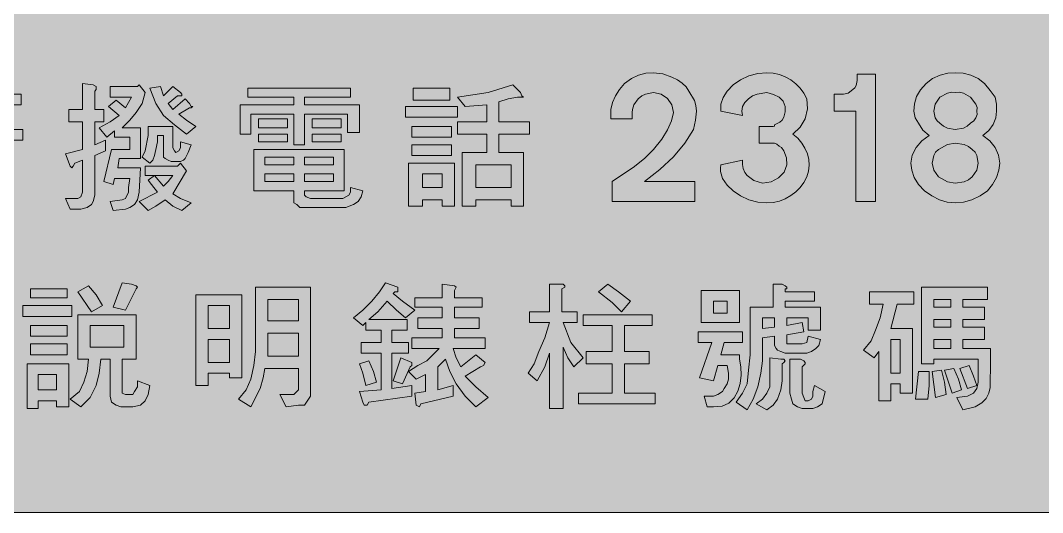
# Model space of a CAD drawing. Header units: metres. Extents: x 10 to 559, y 12 to 260.
# Drawn here: x 247.4 to 367.6, y 12.1 to 69.9 of the extents above; entities that cross this region are included whole.
import ezdxf

# ---------------------------------------------------------------- set-up
doc = ezdxf.new("R2010")
doc.units = ezdxf.units.M
doc.layers.add('FILL_BLUE_0000FF', color=7, linetype='Continuous', true_color=0x0000ff)
doc.layers.add('FILL_WHITE_FFFFFF', color=7, linetype='Continuous', true_color=0xffffff)

msp = doc.modelspace()

# ---------------------------------------------------------------- hatches: boundary and pattern name
at = {"layer": 'FILL_BLUE_0000FF', "true_color": 0x0000ff}
h = msp.add_hatch(color=7, dxfattribs=at)
h.dxf.hatch_style = 1
h.paths.add_polyline_path([(553.76, 259.97), (555.08, 259.58), (556.32, 258.96), (557.46, 258.12), (558.3, 256.98), (558.92, 255.74), (559.31, 254.42), (559.44, 253.08), (559.44, 19.26), (559.31, 17.91), (558.9, 16.56), (558.25, 15.32), (557.46, 14.22), (556.29, 13.28), (555.01, 12.6), (553.69, 12.2), (552.42, 12.06), (17.28, 12.06), (16.04, 12.2), (14.78, 12.6), (13.56, 13.28), (12.42, 14.22), (11.48, 15.36), (10.8, 16.61), (10.4, 17.92), (10.26, 19.26), (10.26, 253.08), (10.4, 254.41), (10.8, 255.6), (11.48, 256.93), (12.42, 258.12), (13.52, 259.07), (14.76, 259.74), (16.09, 259.99), (17.28, 260.1), (552.42, 260.1), (553.76, 259.97)])
at = {"layer": 'FILL_WHITE_FFFFFF', "true_color": 0xffffff}
h = msp.add_hatch(color=7, dxfattribs=at)
h.dxf.hatch_style = 1
h.paths.add_polyline_path([(316.8, 58.32), (316.8, 59.4), (317, 60.21), (317.34, 61), (317.81, 61.75), (318.42, 62.46), (319.23, 63.04), (320.06, 63.43), (320.93, 63.65), (321.84, 63.72), (322.92, 63.58), (324, 63.18), (324.64, 62.88), (325.19, 62.5), (325.65, 62.07), (325.98, 61.56), (326.63, 60.46), (326.82, 59.86), (326.88, 59.22), (326.77, 58.14), (326.52, 57.06), (325.52, 55.45), (324.18, 53.86), (322.57, 52.35), (320.76, 50.94), (326.7, 50.94), (326.7, 48.6), (316.98, 48.6), (316.98, 50.94), (319.61, 52.69), (320.8, 53.67), (321.84, 54.72), (322.79, 55.9), (323.48, 57.01), (323.94, 58.06), (324.18, 59.04), (323.99, 59.94), (323.48, 60.68), (322.74, 61.19), (321.84, 61.38), (320.87, 61.22), (320.45, 61), (320.04, 60.66), (319.5, 59.94), (319.34, 59.42), (319.32, 59.04), (319.32, 58.32), (316.8, 58.32)])
h = msp.add_hatch(color=7, dxfattribs=at)
h.dxf.hatch_style = 1
h.paths.add_polyline_path([(337.46, 53.73), (337.14, 54.54), (336.87, 54.95), (336.6, 55.08), (336.33, 55.33), (336.06, 55.44), (334.26, 55.44), (334.26, 57.42), (335.88, 57.42), (336.04, 57.44), (336.06, 57.6), (336.67, 57.92), (336.95, 58.16), (337.14, 58.5), (337.3, 59.13), (337.32, 59.76), (337.06, 60.37), (336.58, 60.84), (335.93, 61.18), (335.16, 61.38), (334.01, 61.22), (333.46, 61), (333, 60.66), (332.57, 60.21), (332.28, 59.76), (332.21, 59.22), (332.28, 58.68), (329.76, 59.22), (329.76, 60.03), (330.01, 60.82), (330.49, 61.57), (331.2, 62.28), (332.07, 62.88), (333.04, 63.34), (334.09, 63.62), (335.16, 63.72), (335.9, 63.66), (336.63, 63.5), (337.32, 63.23), (337.97, 62.87), (338.56, 62.42), (339.08, 61.9), (339.51, 61.31), (339.84, 60.66), (339.92, 59.46), (339.64, 58.32), (339.06, 57.32), (338.22, 56.52), (338.78, 56.02), (339.26, 55.45), (339.63, 54.85), (339.91, 54.2), (340.07, 53.53), (340.12, 52.85), (340.04, 52.16), (339.84, 51.48), (339.51, 50.83), (339.08, 50.24), (338.56, 49.72), (337.97, 49.28), (337.32, 48.91), (336.63, 48.65), (335.9, 48.48), (335.16, 48.42), (334.09, 48.52), (333.04, 48.8), (332.07, 49.26), (331.2, 49.86), (330.5, 50.51), (329.94, 51.3), (329.71, 52.11), (329.69, 52.52), (329.76, 52.92), (332.28, 53.46), (332.27, 52.94), (332.37, 52.46), (332.56, 52.02), (332.84, 51.64), (333.62, 51.06), (334.62, 50.76), (335.65, 50.92), (336.53, 51.37), (337.18, 52.05), (337.5, 52.92), (337.46, 53.73)])
h = msp.add_hatch(color=7, dxfattribs=at)
h.dxf.hatch_style = 1
h.paths.add_polyline_path([(362.39, 54.04), (362.52, 53.1), (362.42, 52.26), (362.14, 51.41), (361.68, 50.59), (361.08, 49.86), (360.21, 49.26), (359.26, 48.8), (358.27, 48.52), (357.3, 48.42), (356.36, 48.52), (355.43, 48.8), (354.54, 49.26), (353.7, 49.86), (352.99, 50.59), (352.48, 51.41), (352.18, 52.26), (352.08, 53.1), (352.24, 54.04), (352.69, 54.92), (353.37, 55.71), (354.24, 56.34), (353.47, 56.99), (352.98, 57.78), (352.57, 58.43), (352.44, 59.22), (352.51, 60.06), (352.75, 60.91), (353.2, 61.73), (353.88, 62.46), (354.64, 63.04), (355.52, 63.43), (356.44, 63.65), (357.3, 63.72), (358.24, 63.65), (359.14, 63.43), (359.98, 63.04), (360.72, 62.46), (361.42, 61.65), (361.98, 60.84), (362.14, 60.03), (362.16, 59.22), (362.06, 58.42), (361.75, 57.64), (361.25, 56.94), (360.54, 56.34), (361.38, 55.71), (362, 54.92), (362.39, 54.04)])
h.paths.add_polyline_path([(354.98, 54.39), (354.76, 53.98), (354.6, 53.1), (354.76, 52.29), (355.32, 51.48), (356.38, 50.92), (357.3, 50.76), (358.36, 50.92), (358.84, 51.14), (359.28, 51.48), (359.84, 52.29), (360, 53.1), (359.84, 53.98), (359.62, 54.39), (359.28, 54.72), (358.84, 55.06), (358.36, 55.28), (357.3, 55.44), (356.38, 55.28), (355.32, 54.72), (354.98, 54.39)], flags=16)
h.paths.add_polyline_path([(358.69, 57.44), (359.1, 57.78), (359.47, 58.08), (359.73, 58.43), (359.86, 58.82), (359.82, 59.22), (359.86, 59.62), (359.73, 60.03), (359.1, 60.84), (358.27, 61.31), (357.81, 61.42), (357.3, 61.38), (356.87, 61.42), (356.4, 61.31), (355.5, 60.84), (354.94, 60.03), (354.78, 59.22), (354.94, 58.43), (355.16, 58.08), (355.5, 57.78), (355.93, 57.44), (356.4, 57.22), (357.3, 57.06), (358.27, 57.22), (358.69, 57.44)], flags=16)
h = msp.add_hatch(color=7, dxfattribs=at)
h.dxf.hatch_style = 1
h.paths.add_polyline_path([(345.6, 48.6), (345.6, 59.22), (343.08, 59.22), (343.08, 61.2), (344.16, 61.2), (344.7, 61.33), (345.24, 61.74), (345.48, 61.93), (345.64, 62.21), (345.78, 62.82), (345.78, 63.54), (347.94, 63.54), (347.94, 48.6), (345.6, 48.6)])
h = msp.add_hatch(color=7, dxfattribs=at)
h.dxf.hatch_style = 1
h.paths.add_polyline_path([(239.4, 61.2), (242.82, 61.2), (242.82, 62.46), (244.08, 62.28), (244.26, 62.28), (244.44, 62.1), (244.44, 61.92), (244.26, 61.74), (244.26, 61.2), (247.5, 61.2), (247.5, 59.94), (244.26, 59.94), (244.26, 59.04), (246.96, 59.04), (246.96, 57.78), (244.26, 57.78), (244.26, 57.06), (247.68, 57.06), (247.68, 55.8), (239.22, 55.8), (239.22, 57.06), (242.82, 57.06), (242.82, 57.78), (239.94, 57.78), (239.94, 59.04), (242.82, 59.04), (242.82, 59.94), (239.4, 59.94), (239.4, 61.2)])
h = msp.add_hatch(color=7, dxfattribs=at)
h.dxf.hatch_style = 1
h.paths.add_polyline_path([(255.96, 62.28), (256.32, 62.1), (256.32, 61.74), (256.14, 61.56), (256.14, 59.4), (257.22, 59.4), (257.22, 57.96), (256.14, 57.96), (256.14, 55.26), (257.4, 55.8), (257.4, 54.54), (256.14, 54), (256.14, 49.32), (255.96, 48.6), (255.78, 48.24), (255.24, 47.88), (254.52, 47.7), (253.26, 47.7), (252.72, 48.96), (254.16, 48.96), (254.52, 49.14), (254.7, 49.68), (254.7, 53.46), (253.8, 53.1), (253.62, 52.74), (253.44, 52.56), (253.26, 52.74), (252.72, 54.18), (254.7, 54.72), (254.7, 57.96), (253.08, 57.96), (253.08, 59.4), (254.7, 59.4), (254.7, 62.46), (255.96, 62.28)])
h = msp.add_hatch(color=7, dxfattribs=at)
h.dxf.hatch_style = 1
h.paths.add_polyline_path([(261.18, 62.1), (261.36, 62.28), (262.08, 61.38), (261.72, 60.12), (261, 59.04), (260.28, 58.14), (259.38, 57.24), (261.54, 57.24), (261.54, 53.64), (259.02, 53.64), (258.84, 52.56), (261.54, 52.56), (261.36, 49.68), (261.18, 48.78), (260.82, 48.24), (260.28, 47.88), (259.74, 47.7), (258.3, 47.52), (257.94, 48.6), (259.38, 48.78), (259.74, 48.96), (260.1, 49.68), (260.1, 50.22), (260.28, 51.3), (258.48, 51.3), (258.3, 50.58), (257.22, 50.94), (258.12, 54.72), (260.28, 54.72), (260.28, 56.16), (258.48, 56.16), (258.48, 56.88), (257.58, 56.16), (256.68, 57.24), (257.94, 57.96), (259.02, 58.68), (257.76, 59.76), (258.66, 60.48), (259.74, 59.58), (260.46, 60.84), (257.94, 60.84), (257.94, 62.1), (261.18, 62.1)])
h = msp.add_hatch(color=7, dxfattribs=at)
h.dxf.hatch_style = 1
h.paths.add_polyline_path([(264.24, 61.02), (265.32, 62.1), (266.22, 61.38), (266.4, 61.2), (266.4, 61.02), (265.86, 61.02), (264.78, 60.12), (265.32, 59.4), (266.76, 60.66), (267.3, 60.12), (267.48, 59.76), (267.66, 59.76), (267.48, 59.58), (267.3, 59.58), (266.04, 58.86), (266.94, 58.14), (268.02, 57.42), (266.94, 56.52), (265.5, 57.6), (264.24, 58.68), (263.34, 60.12), (262.62, 61.92), (263.88, 62.1), (264.24, 61.02)])
h = msp.add_hatch(color=7, dxfattribs=at)
h.dxf.hatch_style = 1
h.paths.add_polyline_path([(286.2, 61.92), (286.2, 60.84), (280.8, 60.84), (280.8, 59.94), (287.28, 59.94), (287.28, 56.7), (285.84, 56.7), (285.84, 58.86), (280.8, 58.86), (280.8, 55.26), (279.54, 55.26), (279.54, 58.86), (274.5, 58.86), (274.5, 56.52), (273.24, 56.52), (273.24, 59.94), (279.54, 59.94), (279.54, 60.84), (274.14, 60.84), (274.14, 61.92), (286.2, 61.92)])
h = msp.add_hatch(color=7, dxfattribs=at)
h.dxf.hatch_style = 1
h.paths.add_polyline_path([(297.9, 61.92), (297.9, 60.48), (293.58, 60.48), (293.58, 61.92), (297.9, 61.92)])
h = msp.add_hatch(color=7, dxfattribs=at)
h.dxf.hatch_style = 1
h.paths.add_polyline_path([(305.28, 62.28), (306.18, 61.38), (306.36, 61.02), (306.54, 60.84), (305.82, 60.84), (304.74, 60.66), (303.66, 60.3), (303.66, 57.96), (307.26, 57.96), (307.26, 56.52), (303.66, 56.52), (303.66, 54.36), (306.54, 54.36), (306.54, 48.06), (305.1, 48.06), (305.1, 48.78), (300.96, 48.78), (300.96, 48.06), (299.34, 48.06), (299.34, 54.36), (302.22, 54.36), (302.22, 56.52), (298.8, 56.52), (298.8, 57.96), (302.22, 57.96), (302.22, 59.94), (299.7, 59.76), (298.8, 60.84), (302.4, 61.38), (305.28, 62.28)])
h.paths.add_polyline_path([(305.1, 52.92), (300.96, 52.92), (300.96, 50.22), (305.1, 50.22), (305.1, 52.92)], flags=16)
h = msp.add_hatch(color=7, dxfattribs=at)
h.dxf.hatch_style = 1
h.paths.add_polyline_path([(298.8, 59.76), (298.8, 58.5), (292.68, 58.5), (292.68, 59.76), (298.8, 59.76)])
h = msp.add_hatch(color=7, dxfattribs=at)
h.dxf.hatch_style = 1
h.paths.add_polyline_path([(278.82, 58.32), (278.82, 57.24), (275.4, 57.24), (275.4, 58.32), (278.82, 58.32)])
h = msp.add_hatch(color=7, dxfattribs=at)
h.dxf.hatch_style = 1
h.paths.add_polyline_path([(285.12, 58.32), (285.12, 57.24), (281.7, 57.24), (281.7, 58.32), (285.12, 58.32)])
h = msp.add_hatch(color=7, dxfattribs=at)
h.dxf.hatch_style = 1
h.paths.add_polyline_path([(265.32, 54.9), (265.5, 54.54), (265.68, 54.36), (266.04, 54.54), (266.22, 54.9), (266.22, 55.62), (267.48, 55.26), (267.12, 54.36), (266.76, 53.64), (266.58, 53.46), (266.22, 53.28), (265.14, 53.28), (264.78, 53.46), (264.42, 53.64), (264.24, 53.82), (264.24, 56.34), (263.52, 56.34), (263.52, 55.62), (263.34, 54.72), (263.16, 54), (262.98, 53.46), (262.62, 53.1), (261.72, 53.82), (262.08, 54.54), (262.44, 56.34), (262.44, 57.42), (265.32, 57.42), (265.32, 54.9)])
h = msp.add_hatch(color=7, dxfattribs=at)
h.dxf.hatch_style = 1
h.paths.add_polyline_path([(278.82, 56.52), (278.82, 55.62), (275.4, 55.62), (275.4, 56.52), (278.82, 56.52)])
h = msp.add_hatch(color=7, dxfattribs=at)
h.dxf.hatch_style = 1
h.paths.add_polyline_path([(285.12, 56.52), (285.12, 55.62), (281.7, 55.62), (281.7, 56.52), (285.12, 56.52)])
h = msp.add_hatch(color=7, dxfattribs=at)
h.dxf.hatch_style = 1
h.paths.add_polyline_path([(298.08, 57.42), (298.08, 56.16), (293.4, 56.16), (293.4, 57.42), (298.08, 57.42)])
h = msp.add_hatch(color=7, dxfattribs=at)
h.dxf.hatch_style = 1
h.paths.add_polyline_path([(280.98, 49.14), (281.52, 48.96), (285.3, 48.96), (285.66, 49.14), (286.02, 49.32), (286.2, 49.68), (286.2, 50.22), (287.64, 49.86), (287.46, 49.14), (287.1, 48.6), (286.56, 48.24), (285.66, 47.88), (280.26, 47.88), (279.9, 48.24), (279.54, 48.42), (279.54, 49.86), (274.86, 49.86), (274.86, 54.72), (285.48, 54.72), (285.48, 49.86), (280.8, 49.86), (280.8, 49.32), (280.98, 49.14)])
h.paths.add_polyline_path([(284.22, 52.92), (284.22, 53.82), (280.8, 53.82), (280.8, 52.92), (284.22, 52.92)], flags=16)
h.paths.add_polyline_path([(276.12, 52.92), (279.54, 52.92), (279.54, 53.82), (276.12, 53.82), (276.12, 52.92)], flags=16)
h.paths.add_polyline_path([(280.8, 51.84), (280.8, 50.94), (284.22, 50.94), (284.22, 51.84), (280.8, 51.84)], flags=16)
h.paths.add_polyline_path([(279.54, 51.84), (276.12, 51.84), (276.12, 50.94), (279.54, 50.94), (279.54, 51.84)], flags=16)
h = msp.add_hatch(color=7, dxfattribs=at)
h.dxf.hatch_style = 1
h.paths.add_polyline_path([(298.08, 55.26), (298.08, 54), (293.4, 54), (293.4, 55.26), (298.08, 55.26)])
h = msp.add_hatch(color=7, dxfattribs=at)
h.dxf.hatch_style = 1
h.paths.add_polyline_path([(262.08, 52.74), (265.86, 52.74), (266.22, 53.1), (266.94, 52.2), (265.32, 49.5), (266.22, 48.96), (267.48, 48.42), (266.4, 47.52), (265.32, 48.06), (264.42, 48.78), (263.34, 48.06), (262.44, 47.52), (261.36, 48.6), (263.52, 49.68), (262.8, 50.58), (262.44, 51.12), (263.16, 51.66), (262.08, 51.66), (262.08, 52.74)])
h.paths.add_polyline_path([(264.24, 50.4), (264.78, 50.94), (265.32, 51.66), (263.16, 51.66), (264.24, 50.4)], flags=16)
h = msp.add_hatch(color=7, dxfattribs=at)
h.dxf.hatch_style = 1
h.paths.add_polyline_path([(298.44, 53.1), (298.44, 48.06), (297, 48.06), (297, 48.78), (294.66, 48.78), (294.66, 48.06), (293.04, 48.06), (293.04, 53.1), (298.44, 53.1)])
h.paths.add_polyline_path([(297, 51.84), (294.66, 51.84), (294.66, 50.22), (297, 50.22), (297, 51.84)], flags=16)
h = msp.add_hatch(color=7, dxfattribs=at)
h.dxf.hatch_style = 1
h.paths.add_polyline_path([(254.16, 37.98), (255.42, 38.7), (256.32, 37.62), (257.04, 36.36), (255.78, 35.64), (254.16, 37.98)])
h = msp.add_hatch(color=7, dxfattribs=at)
h.dxf.hatch_style = 1
h.paths.add_polyline_path([(259.38, 39.06), (260.46, 38.88), (261, 38.7), (261.18, 38.52), (261, 38.34), (259.74, 35.82), (258.3, 36.18), (259.38, 39.06)])
h = msp.add_hatch(color=7, dxfattribs=at)
h.dxf.hatch_style = 1
h.paths.add_polyline_path([(280.8, 24.66), (280.08, 24.66), (278.64, 24.48), (277.92, 25.92), (279.54, 25.92), (279.72, 26.1), (279.9, 26.28), (280.08, 26.46), (280.08, 28.98), (276.12, 28.98), (275.94, 27.9), (275.58, 26.64), (274.5, 24.48), (273.06, 25.38), (273.96, 26.46), (274.5, 27.72), (274.86, 29.34), (275.04, 30.96), (275.04, 38.52), (281.52, 38.52), (281.52, 25.74), (280.8, 24.66)])
h.paths.add_polyline_path([(276.48, 37.08), (276.48, 34.56), (280.08, 34.56), (280.08, 37.08), (276.48, 37.08)], flags=16)
h.paths.add_polyline_path([(280.08, 33.12), (276.48, 33.12), (276.48, 30.42), (280.08, 30.42), (280.08, 33.12)], flags=16)
h = msp.add_hatch(color=7, dxfattribs=at)
h.dxf.hatch_style = 1
h.paths.add_polyline_path([(287.64, 35.82), (288.72, 36.9), (289.62, 37.98), (290.34, 39.06), (291.78, 38.52), (291.78, 37.98), (291.42, 37.98), (291.24, 37.8), (292.32, 36.9), (293.76, 35.82), (292.68, 34.92), (291.6, 35.82), (290.52, 36.9), (289.44, 35.64), (288.36, 34.74), (292.86, 34.74), (292.86, 33.48), (291.06, 33.48), (291.06, 32.04), (293.04, 32.04), (293.04, 30.78), (291.06, 30.78), (291.06, 26.64), (293.4, 27), (293.4, 25.74), (288.36, 25.02), (288.18, 24.66), (287.82, 24.66), (287.64, 25.02), (287.28, 26.28), (289.8, 26.46), (289.8, 30.78), (287.46, 30.78), (287.46, 32.04), (289.8, 32.04), (289.8, 33.48), (288, 33.48), (288, 34.38), (287.64, 34.02), (286.56, 34.92), (287.64, 35.82)])
h = msp.add_hatch(color=7, dxfattribs=at)
h.dxf.hatch_style = 1
h.paths.add_polyline_path([(297, 37.26), (297, 38.88), (298.44, 38.7), (298.62, 38.52), (298.44, 38.16), (298.44, 37.26), (301.68, 37.26), (301.68, 36.18), (298.44, 36.18), (298.44, 34.92), (301.32, 34.92), (301.32, 33.66), (298.44, 33.66), (298.44, 32.58), (302.04, 32.58), (302.04, 31.32), (298.26, 31.32), (298.62, 30.24), (299.16, 29.16), (300.96, 30.6), (302.04, 29.7), (301.86, 29.34), (301.5, 29.16), (299.7, 28.08), (300.96, 26.82), (302.4, 25.56), (300.96, 24.48), (299.7, 25.74), (298.62, 27.18), (297.9, 28.62), (297.36, 30.06), (296.46, 29.16), (296.46, 26.46), (298.26, 27), (298.26, 25.74), (294.48, 24.84), (294.3, 24.48), (293.94, 24.66), (293.76, 26.1), (295.02, 26.28), (295.02, 28.26), (293.94, 27.72), (293.04, 28.62), (294.12, 29.34), (295.2, 29.88), (296.64, 31.32), (293.4, 31.32), (293.4, 32.58), (297, 32.58), (297, 33.66), (294.12, 33.66), (294.12, 34.92), (297, 34.92), (297, 36.18), (293.76, 36.18), (293.76, 37.26), (297, 37.26)])
h = msp.add_hatch(color=7, dxfattribs=at)
h.dxf.hatch_style = 1
h.paths.add_polyline_path([(310.86, 38.88), (311.22, 38.88), (311.4, 38.7), (311.4, 38.52), (311.04, 38.34), (311.04, 35.64), (312.84, 35.64), (312.84, 34.38), (311.22, 34.38), (312.12, 32.04), (313.56, 30.24), (312.48, 29.16), (311.76, 30.24), (311.22, 31.5), (311.22, 24.3), (309.6, 24.3), (309.6, 30.78), (309.06, 29.16), (308.16, 27.54), (307.08, 28.44), (307.8, 29.52), (308.34, 30.96), (309.06, 32.58), (309.6, 34.38), (307.26, 34.38), (307.26, 35.64), (309.6, 35.64), (309.6, 38.88), (310.86, 38.88)])
h = msp.add_hatch(color=7, dxfattribs=at)
h.dxf.hatch_style = 1
h.paths.add_polyline_path([(317.7, 37.98), (319.14, 36.9), (318.06, 35.64), (316.98, 36.72), (315.36, 37.98), (316.44, 38.88), (317.7, 37.98)])
h = msp.add_hatch(color=7, dxfattribs=at)
h.dxf.hatch_style = 1
h.paths.add_polyline_path([(335.88, 38.88), (336.96, 38.88), (337.32, 38.7), (337.5, 38.52), (337.5, 38.34), (337.32, 38.34), (337.32, 37.98), (340.74, 37.98), (340.74, 36.9), (337.32, 36.9), (337.32, 36.18), (341.46, 36.18), (341.46, 33.48), (340.02, 33.48), (340.02, 34.92), (337.5, 34.92), (337.5, 34.02), (339.3, 34.38), (339.48, 33.3), (337.5, 32.94), (337.5, 31.86), (339.3, 31.86), (339.84, 32.04), (340.02, 32.76), (341.46, 32.4), (341.28, 31.68), (340.92, 31.32), (340.38, 30.96), (339.84, 30.78), (337.32, 30.78), (336.78, 30.96), (336.42, 31.14), (336.24, 31.32), (336.06, 31.68), (336.06, 32.76), (334.62, 32.58), (334.62, 29.88), (334.44, 28.44), (334.08, 26.82), (333.54, 25.38), (332.82, 24.12), (331.56, 25.02), (332.28, 26.1), (332.82, 27.18), (333, 28.8), (333.18, 30.6), (333.18, 36.18), (335.88, 36.18), (335.88, 38.88)])
h.paths.add_polyline_path([(336.06, 34.92), (334.62, 34.92), (334.62, 33.66), (336.06, 33.84), (336.06, 34.92)], flags=16)
h = msp.add_hatch(color=7, dxfattribs=at)
h.dxf.hatch_style = 1
h.paths.add_polyline_path([(358.2, 36.18), (360.72, 36.18), (360.72, 34.74), (358.2, 34.74), (358.2, 33.84), (360.72, 33.84), (360.72, 32.4), (358.2, 32.4), (358.2, 31.32), (361.44, 31.32), (361.44, 29.88), (361.42, 26.76), (361.26, 26.08), (360.95, 25.46), (360.43, 24.93), (359.64, 24.48), (358.2, 24.12), (357.48, 25.56), (358.74, 25.74), (359.46, 26.1), (359.82, 26.64), (360, 27.36), (360, 30.06), (354.78, 30.06), (354.78, 29.52), (353.34, 29.52), (353.34, 38.52), (361.08, 38.52), (361.08, 37.08), (358.2, 37.08), (358.2, 36.18)])
h.paths.add_polyline_path([(354.78, 31.32), (356.76, 31.32), (356.76, 32.4), (354.78, 32.4), (354.78, 31.32)], flags=16)
h.paths.add_polyline_path([(354.78, 37.08), (354.78, 36.18), (356.76, 36.18), (356.76, 37.08), (354.78, 37.08)], flags=16)
h.paths.add_polyline_path([(356.76, 34.74), (354.78, 34.74), (354.78, 33.84), (356.76, 33.84), (356.76, 34.74)], flags=16)
h = msp.add_hatch(color=7, dxfattribs=at)
h.dxf.hatch_style = 1
h.paths.add_polyline_path([(252.9, 38.34), (252.9, 37.26), (248.58, 37.26), (248.58, 38.34), (252.9, 38.34)])
h = msp.add_hatch(color=7, dxfattribs=at)
h.dxf.hatch_style = 1
h.paths.add_polyline_path([(271.98, 27.9), (271.98, 28.44), (269.46, 28.44), (269.46, 27), (268.02, 27), (268.02, 37.62), (273.42, 37.62), (273.42, 27.9), (271.98, 27.9)])
h.paths.add_polyline_path([(269.46, 36.36), (269.46, 33.66), (271.98, 33.66), (271.98, 36.36), (269.46, 36.36)], flags=16)
h.paths.add_polyline_path([(271.98, 32.4), (269.46, 32.4), (269.46, 29.7), (271.98, 29.7), (271.98, 32.4)], flags=16)
h = msp.add_hatch(color=7, dxfattribs=at)
h.dxf.hatch_style = 1
h.paths.add_polyline_path([(331.92, 34.38), (327.42, 34.38), (327.42, 38.16), (331.92, 38.16), (331.92, 34.38)])
h.paths.add_polyline_path([(330.48, 36.9), (328.86, 36.9), (328.86, 35.46), (330.48, 35.46), (330.48, 36.9)], flags=16)
h = msp.add_hatch(color=7, dxfattribs=at)
h.dxf.hatch_style = 1
h.paths.add_polyline_path([(352.44, 37.98), (352.44, 36.54), (350.46, 36.54), (349.74, 33.66), (352.26, 33.66), (352.26, 26.1), (350.82, 26.1), (350.82, 27.18), (349.74, 27.18), (349.74, 25.2), (348.3, 25.2), (348.3, 30.96), (347.76, 30.24), (346.5, 31.14), (347.4, 32.22), (347.94, 33.48), (348.48, 34.92), (348.84, 36.54), (347.22, 36.54), (347.22, 37.98), (352.44, 37.98)])
h.paths.add_polyline_path([(350.82, 32.4), (349.74, 32.4), (349.74, 28.44), (350.82, 28.44), (350.82, 32.4)], flags=16)
h = msp.add_hatch(color=7, dxfattribs=at)
h.dxf.hatch_style = 1
h.paths.add_polyline_path([(253.44, 36.36), (253.44, 35.1), (247.68, 35.1), (247.68, 36.36), (253.44, 36.36)])
h = msp.add_hatch(color=7, dxfattribs=at)
h.dxf.hatch_style = 1
h.paths.add_polyline_path([(261, 35.28), (261, 30.06), (259.38, 30.06), (259.38, 26.1), (259.74, 25.92), (260.64, 25.92), (260.82, 26.28), (261.18, 26.82), (261.18, 27.54), (262.62, 27), (262.44, 25.92), (262.08, 25.2), (261.54, 24.66), (260.64, 24.48), (259.2, 24.48), (258.66, 24.66), (258.12, 25.02), (257.94, 25.74), (257.94, 30.06), (256.86, 30.06), (256.68, 28.44), (256.32, 27), (255.6, 25.56), (254.52, 24.48), (253.26, 25.38), (254.34, 26.28), (254.88, 27.36), (255.24, 28.62), (255.42, 30.06), (254.16, 30.06), (254.16, 35.28), (261, 35.28)])
h.paths.add_polyline_path([(259.56, 34.02), (255.6, 34.02), (255.6, 31.5), (259.56, 31.5), (259.56, 34.02)], flags=16)
h = msp.add_hatch(color=7, dxfattribs=at)
h.dxf.hatch_style = 1
h.paths.add_polyline_path([(321.66, 35.28), (321.66, 34.02), (318.42, 34.02), (318.42, 30.96), (321.3, 30.96), (321.3, 29.52), (318.42, 29.52), (318.42, 26.1), (322.02, 26.1), (322.02, 24.84), (313.02, 24.84), (313.02, 26.1), (316.98, 26.1), (316.98, 29.52), (313.92, 29.52), (313.92, 30.96), (316.98, 30.96), (316.98, 34.02), (313.56, 34.02), (313.56, 35.28), (321.66, 35.28)])
h = msp.add_hatch(color=7, dxfattribs=at)
h.dxf.hatch_style = 1
h.paths.add_polyline_path([(252.9, 34.02), (252.9, 32.76), (248.58, 32.76), (248.58, 34.02), (252.9, 34.02)])
h = msp.add_hatch(color=7, dxfattribs=at)
h.dxf.hatch_style = 1
h.paths.add_polyline_path([(332.28, 33.3), (332.28, 32.04), (330.12, 32.04), (329.76, 30.6), (331.92, 30.6), (331.92, 30.06), (332.1, 29.16), (332.14, 28.19), (332.03, 27.23), (331.75, 26.32), (331.31, 25.53), (330.69, 24.92), (329.88, 24.55), (328.86, 24.48), (328.14, 24.48), (327.78, 25.74), (328.86, 25.74), (329.4, 25.92), (329.94, 26.28), (330.12, 26.64), (330.48, 27.18), (330.66, 27.72), (330.66, 28.44), (330.48, 29.34), (329.4, 29.34), (328.86, 27.54), (327.24, 27.9), (328.68, 32.04), (327.06, 32.04), (327.06, 33.3), (332.28, 33.3)])
h = msp.add_hatch(color=7, dxfattribs=at)
h.dxf.hatch_style = 1
h.paths.add_polyline_path([(252.9, 31.86), (252.9, 30.6), (248.58, 30.6), (248.58, 31.86), (252.9, 31.86)])
h = msp.add_hatch(color=7, dxfattribs=at)
h.dxf.hatch_style = 1
h.paths.add_polyline_path([(292.14, 30.24), (293.4, 29.7), (293.4, 29.34), (293.22, 29.16), (292.32, 27.18), (291.24, 27.54), (292.14, 30.24)])
h = msp.add_hatch(color=7, dxfattribs=at)
h.dxf.hatch_style = 1
h.paths.add_polyline_path([(334.62, 25.38), (335.16, 26.1), (335.52, 26.82), (335.52, 30.24), (336.78, 30.06), (337.14, 30.06), (337.32, 29.88), (337.14, 29.7), (336.96, 29.52), (336.96, 27.54), (336.78, 26.46), (336.42, 25.38), (335.88, 24.66), (335.16, 24.12), (333.9, 24.84), (334.62, 25.38)])
h = msp.add_hatch(color=7, dxfattribs=at)
h.dxf.hatch_style = 1
h.paths.add_polyline_path([(339.12, 30.06), (339.48, 29.88), (339.66, 29.7), (339.66, 29.52), (339.3, 29.16), (339.3, 26.1), (339.48, 25.56), (339.66, 25.2), (340.02, 25.2), (340.38, 25.38), (340.56, 25.74), (340.56, 26.28), (340.74, 27), (342, 26.28), (341.64, 24.84), (341.1, 24.48), (340.56, 24.3), (339.3, 24.3), (338.76, 24.48), (338.22, 24.84), (338.04, 25.38), (337.86, 26.1), (337.86, 30.06), (339.12, 30.06)])
h = msp.add_hatch(color=7, dxfattribs=at)
h.dxf.hatch_style = 1
h.paths.add_polyline_path([(253.08, 29.52), (253.08, 24.48), (251.64, 24.48), (251.64, 25.2), (249.48, 25.2), (249.48, 24.3), (248.22, 24.3), (248.22, 29.52), (253.08, 29.52)])
h.paths.add_polyline_path([(251.64, 28.26), (249.48, 28.26), (249.48, 26.46), (251.64, 26.46), (251.64, 28.26)], flags=16)
h = msp.add_hatch(color=7, dxfattribs=at)
h.dxf.hatch_style = 1
h.paths.add_polyline_path([(288.9, 28.62), (289.26, 27.36), (288, 27), (287.64, 28.44), (287.28, 29.52), (288.36, 29.88), (288.9, 28.62)])
h = msp.add_hatch(color=7, dxfattribs=at)
h.dxf.hatch_style = 1
h.paths.add_polyline_path([(356.04, 28.8), (357.12, 28.98), (357.66, 27.72), (358.02, 26.46), (356.94, 26.1), (356.04, 28.8)])
h = msp.add_hatch(color=7, dxfattribs=at)
h.dxf.hatch_style = 1
h.paths.add_polyline_path([(357.84, 28.98), (358.92, 29.34), (359.46, 28.08), (359.82, 27), (358.74, 26.64), (357.84, 28.98)])
h = msp.add_hatch(color=7, dxfattribs=at)
h.dxf.hatch_style = 1
h.paths.add_polyline_path([(352.98, 28.62), (354.24, 28.62), (354.24, 27), (354.06, 25.38), (352.62, 25.38), (352.98, 28.62)])
h = msp.add_hatch(color=7, dxfattribs=at)
h.dxf.hatch_style = 1
h.paths.add_polyline_path([(354.6, 28.62), (355.68, 28.8), (356.04, 27.36), (356.22, 25.92), (354.96, 25.56), (354.6, 28.62)])

# ---------------------------------------------------------------- linework, layer by layer
at = {"layer": 'FILL_BLUE_0000FF', "lineweight": 0, "true_color": 0x0000ff}
msp.add_lwpolyline([(552.42, 12.06), (17.28, 12.06), (16.04, 12.2), (14.78, 12.6), (13.56, 13.28), (12.42, 14.22), (11.48, 15.36), (10.8, 16.61), (10.4, 17.92), (10.26, 19.26), (10.26, 253.08), (10.4, 254.41), (10.8, 255.6), (11.48, 256.93), (12.42, 258.12), (13.52, 259.07), (14.76, 259.74), (16.09, 259.99), (17.28, 260.1), (552.42, 260.1)], dxfattribs=at)
at = {"layer": 'FILL_WHITE_FFFFFF', "lineweight": 0, "true_color": 0xffffff}
for points in [[(316.8, 58.32), (316.8, 59.4), (317, 60.21), (317.34, 61), (317.81, 61.75), (318.42, 62.46), (319.23, 63.04), (320.06, 63.43), (320.93, 63.65), (321.84, 63.72), (322.92, 63.58), (324, 63.18), (324.64, 62.88), (325.19, 62.5), (325.65, 62.07), (325.98, 61.56), (326.63, 60.46), (326.82, 59.86), (326.88, 59.22), (326.77, 58.14), (326.52, 57.06), (325.52, 55.45), (324.18, 53.86), (322.57, 52.35), (320.76, 50.94), (326.7, 50.94), (326.7, 48.6), (316.98, 48.6), (316.98, 50.94), (319.61, 52.69), (320.8, 53.67), (321.84, 54.72), (322.79, 55.9), (323.48, 57.01), (323.94, 58.06), (324.18, 59.04), (323.99, 59.94), (323.48, 60.68), (322.74, 61.19), (321.84, 61.38), (320.87, 61.22), (320.45, 61), (320.04, 60.66), (319.5, 59.94), (319.34, 59.42), (319.32, 59.04), (319.32, 58.32)], [(337.46, 53.73), (337.14, 54.54), (336.87, 54.95), (336.6, 55.08), (336.33, 55.33), (336.06, 55.44), (334.26, 55.44), (334.26, 57.42), (335.88, 57.42), (336.04, 57.44), (336.06, 57.6), (336.67, 57.92), (336.95, 58.16), (337.14, 58.5), (337.3, 59.13), (337.32, 59.76), (337.06, 60.37), (336.58, 60.84), (335.93, 61.18), (335.16, 61.38), (334.01, 61.22), (333.46, 61), (333, 60.66), (332.57, 60.21), (332.28, 59.76), (332.21, 59.22), (332.28, 58.68), (329.76, 59.22), (329.76, 60.03), (330.01, 60.82), (330.49, 61.57), (331.2, 62.28), (332.07, 62.88), (333.04, 63.34), (334.09, 63.62), (335.16, 63.72), (335.9, 63.66), (336.63, 63.5), (337.32, 63.23), (337.97, 62.87), (338.56, 62.42), (339.08, 61.9), (339.51, 61.31), (339.84, 60.66), (339.92, 59.46), (339.64, 58.32), (339.06, 57.32), (338.22, 56.52), (338.78, 56.02), (339.26, 55.45), (339.63, 54.85), (339.91, 54.2), (340.07, 53.53), (340.12, 52.85), (340.04, 52.16), (339.84, 51.48), (339.51, 50.83), (339.08, 50.24), (338.56, 49.72), (337.97, 49.28), (337.32, 48.91), (336.63, 48.65), (335.9, 48.48), (335.16, 48.42), (334.09, 48.52), (333.04, 48.8), (332.07, 49.26), (331.2, 49.86), (330.5, 50.51), (329.94, 51.3), (329.71, 52.11), (329.69, 52.52), (329.76, 52.92), (332.28, 53.46), (332.27, 52.94), (332.37, 52.46), (332.56, 52.02), (332.84, 51.64), (333.62, 51.06), (334.62, 50.76), (335.65, 50.92), (336.53, 51.37), (337.18, 52.05), (337.5, 52.92)], [(362.39, 54.04), (362.52, 53.1), (362.42, 52.26), (362.14, 51.41), (361.68, 50.59), (361.08, 49.86), (360.21, 49.26), (359.26, 48.8), (358.27, 48.52), (357.3, 48.42), (356.36, 48.52), (355.43, 48.8), (354.54, 49.26), (353.7, 49.86), (352.99, 50.59), (352.48, 51.41), (352.18, 52.26), (352.08, 53.1), (352.24, 54.04), (352.69, 54.92), (353.37, 55.71), (354.24, 56.34), (353.47, 56.99), (352.98, 57.78), (352.57, 58.43), (352.44, 59.22), (352.51, 60.06), (352.75, 60.91), (353.2, 61.73), (353.88, 62.46), (354.64, 63.04), (355.52, 63.43), (356.44, 63.65), (357.3, 63.72), (358.24, 63.65), (359.14, 63.43), (359.98, 63.04), (360.72, 62.46), (361.42, 61.65), (361.98, 60.84), (362.14, 60.03), (362.16, 59.22), (362.06, 58.42), (361.75, 57.64), (361.25, 56.94), (360.54, 56.34), (361.38, 55.71), (362, 54.92)], [(345.6, 48.6), (345.6, 59.22), (343.08, 59.22), (343.08, 61.2), (344.16, 61.2), (344.7, 61.33), (345.24, 61.74), (345.48, 61.93), (345.64, 62.21), (345.78, 62.82), (345.78, 63.54), (347.94, 63.54), (347.94, 48.6)], [(255.96, 62.28), (256.32, 62.1), (256.32, 61.74), (256.14, 61.56), (256.14, 59.4), (257.22, 59.4), (257.22, 57.96), (256.14, 57.96), (256.14, 55.26), (257.4, 55.8), (257.4, 54.54), (256.14, 54), (256.14, 49.32), (255.96, 48.6), (255.78, 48.24), (255.24, 47.88), (254.52, 47.7), (253.26, 47.7), (252.72, 48.96), (254.16, 48.96), (254.52, 49.14), (254.7, 49.68), (254.7, 53.46), (253.8, 53.1), (253.62, 52.74), (253.44, 52.56), (253.26, 52.74), (252.72, 54.18), (254.7, 54.72), (254.7, 57.96), (253.08, 57.96), (253.08, 59.4), (254.7, 59.4), (254.7, 62.46)], [(261.18, 62.1), (261.36, 62.28), (262.08, 61.38), (261.72, 60.12), (261, 59.04), (260.28, 58.14), (259.38, 57.24), (261.54, 57.24), (261.54, 53.64), (259.02, 53.64), (258.84, 52.56), (261.54, 52.56), (261.36, 49.68), (261.18, 48.78), (260.82, 48.24), (260.28, 47.88), (259.74, 47.7), (258.3, 47.52), (257.94, 48.6), (259.38, 48.78), (259.74, 48.96), (260.1, 49.68), (260.1, 50.22), (260.28, 51.3), (258.48, 51.3), (258.3, 50.58), (257.22, 50.94), (258.12, 54.72), (260.28, 54.72), (260.28, 56.16), (258.48, 56.16), (258.48, 56.88), (257.58, 56.16), (256.68, 57.24), (257.94, 57.96), (259.02, 58.68), (257.76, 59.76), (258.66, 60.48), (259.74, 59.58), (260.46, 60.84), (257.94, 60.84), (257.94, 62.1)], [(264.24, 61.02), (265.32, 62.1), (266.22, 61.38), (266.4, 61.2), (266.4, 61.02), (265.86, 61.02), (264.78, 60.12), (265.32, 59.4), (266.76, 60.66), (267.3, 60.12), (267.48, 59.76), (267.66, 59.76), (267.48, 59.58), (267.3, 59.58), (266.04, 58.86), (266.94, 58.14), (268.02, 57.42), (266.94, 56.52), (265.5, 57.6), (264.24, 58.68), (263.34, 60.12), (262.62, 61.92), (263.88, 62.1)], [(286.2, 61.92), (286.2, 60.84), (280.8, 60.84), (280.8, 59.94), (287.28, 59.94), (287.28, 56.7), (285.84, 56.7), (285.84, 58.86), (280.8, 58.86), (280.8, 55.26), (279.54, 55.26), (279.54, 58.86), (274.5, 58.86), (274.5, 56.52), (273.24, 56.52), (273.24, 59.94), (279.54, 59.94), (279.54, 60.84), (274.14, 60.84), (274.14, 61.92)], [(297.9, 61.92), (297.9, 60.48), (293.58, 60.48), (293.58, 61.92)], [(305.28, 62.28), (306.18, 61.38), (306.36, 61.02), (306.54, 60.84), (305.82, 60.84), (304.74, 60.66), (303.66, 60.3), (303.66, 57.96), (307.26, 57.96), (307.26, 56.52), (303.66, 56.52), (303.66, 54.36), (306.54, 54.36), (306.54, 48.06), (305.1, 48.06), (305.1, 48.78), (300.96, 48.78), (300.96, 48.06), (299.34, 48.06), (299.34, 54.36), (302.22, 54.36), (302.22, 56.52), (298.8, 56.52), (298.8, 57.96), (302.22, 57.96), (302.22, 59.94), (299.7, 59.76), (298.8, 60.84), (302.4, 61.38)], [(358.69, 57.44), (359.1, 57.78), (359.47, 58.08), (359.73, 58.43), (359.86, 58.82), (359.82, 59.22), (359.86, 59.62), (359.73, 60.03), (359.1, 60.84), (358.27, 61.31), (357.81, 61.42), (357.3, 61.38), (356.87, 61.42), (356.4, 61.31), (355.5, 60.84), (354.94, 60.03), (354.78, 59.22), (354.94, 58.43), (355.16, 58.08), (355.5, 57.78), (355.93, 57.44), (356.4, 57.22), (357.3, 57.06), (358.27, 57.22)], [(298.8, 59.76), (298.8, 58.5), (292.68, 58.5), (292.68, 59.76)], [(278.82, 58.32), (278.82, 57.24), (275.4, 57.24), (275.4, 58.32)], [(285.12, 58.32), (285.12, 57.24), (281.7, 57.24), (281.7, 58.32)], [(265.32, 54.9), (265.5, 54.54), (265.68, 54.36), (266.04, 54.54), (266.22, 54.9), (266.22, 55.62), (267.48, 55.26), (267.12, 54.36), (266.76, 53.64), (266.58, 53.46), (266.22, 53.28), (265.14, 53.28), (264.78, 53.46), (264.42, 53.64), (264.24, 53.82), (264.24, 56.34), (263.52, 56.34), (263.52, 55.62), (263.34, 54.72), (263.16, 54), (262.98, 53.46), (262.62, 53.1), (261.72, 53.82), (262.08, 54.54), (262.44, 56.34), (262.44, 57.42), (265.32, 57.42)], [(278.82, 56.52), (278.82, 55.62), (275.4, 55.62), (275.4, 56.52)], [(285.12, 56.52), (285.12, 55.62), (281.7, 55.62), (281.7, 56.52)], [(298.08, 57.42), (298.08, 56.16), (293.4, 56.16), (293.4, 57.42)], [(354.98, 54.39), (354.76, 53.98), (354.6, 53.1), (354.76, 52.29), (355.32, 51.48), (356.38, 50.92), (357.3, 50.76), (358.36, 50.92), (358.84, 51.14), (359.28, 51.48), (359.84, 52.29), (360, 53.1), (359.84, 53.98), (359.62, 54.39), (359.28, 54.72), (358.84, 55.06), (358.36, 55.28), (357.3, 55.44), (356.38, 55.28), (355.32, 54.72)], [(280.98, 49.14), (281.52, 48.96), (285.3, 48.96), (285.66, 49.14), (286.02, 49.32), (286.2, 49.68), (286.2, 50.22), (287.64, 49.86), (287.46, 49.14), (287.1, 48.6), (286.56, 48.24), (285.66, 47.88), (280.26, 47.88), (279.9, 48.24), (279.54, 48.42), (279.54, 49.86), (274.86, 49.86), (274.86, 54.72), (285.48, 54.72), (285.48, 49.86), (280.8, 49.86), (280.8, 49.32)], [(298.08, 55.26), (298.08, 54), (293.4, 54), (293.4, 55.26)], [(262.08, 52.74), (265.86, 52.74), (266.22, 53.1), (266.94, 52.2), (265.32, 49.5), (266.22, 48.96), (267.48, 48.42), (266.4, 47.52), (265.32, 48.06), (264.42, 48.78), (263.34, 48.06), (262.44, 47.52), (261.36, 48.6), (263.52, 49.68), (262.8, 50.58), (262.44, 51.12), (263.16, 51.66), (262.08, 51.66)], [(276.12, 52.92), (279.54, 52.92), (279.54, 53.82), (276.12, 53.82)], [(284.22, 52.92), (284.22, 53.82), (280.8, 53.82), (280.8, 52.92)], [(298.44, 53.1), (298.44, 48.06), (297, 48.06), (297, 48.78), (294.66, 48.78), (294.66, 48.06), (293.04, 48.06), (293.04, 53.1)], [(305.1, 52.92), (300.96, 52.92), (300.96, 50.22), (305.1, 50.22)], [(279.54, 51.84), (276.12, 51.84), (276.12, 50.94), (279.54, 50.94)], [(280.8, 51.84), (280.8, 50.94), (284.22, 50.94), (284.22, 51.84)], [(297, 51.84), (294.66, 51.84), (294.66, 50.22), (297, 50.22)], [(264.24, 50.4), (264.78, 50.94), (265.32, 51.66), (263.16, 51.66)], [(254.16, 37.98), (255.42, 38.7), (256.32, 37.62), (257.04, 36.36), (255.78, 35.64)], [(259.38, 39.06), (260.46, 38.88), (261, 38.7), (261.18, 38.52), (261, 38.34), (259.74, 35.82), (258.3, 36.18)], [(280.8, 24.66), (280.08, 24.66), (278.64, 24.48), (277.92, 25.92), (279.54, 25.92), (279.72, 26.1), (279.9, 26.28), (280.08, 26.46), (280.08, 28.98), (276.12, 28.98), (275.94, 27.9), (275.58, 26.64), (274.5, 24.48), (273.06, 25.38), (273.96, 26.46), (274.5, 27.72), (274.86, 29.34), (275.04, 30.96), (275.04, 38.52), (281.52, 38.52), (281.52, 25.74)], [(287.64, 35.82), (288.72, 36.9), (289.62, 37.98), (290.34, 39.06), (291.78, 38.52), (291.78, 37.98), (291.42, 37.98), (291.24, 37.8), (292.32, 36.9), (293.76, 35.82), (292.68, 34.92), (291.6, 35.82), (290.52, 36.9), (289.44, 35.64), (288.36, 34.74), (292.86, 34.74), (292.86, 33.48), (291.06, 33.48), (291.06, 32.04), (293.04, 32.04), (293.04, 30.78), (291.06, 30.78), (291.06, 26.64), (293.4, 27), (293.4, 25.74), (288.36, 25.02), (288.18, 24.66), (287.82, 24.66), (287.64, 25.02), (287.28, 26.28), (289.8, 26.46), (289.8, 30.78), (287.46, 30.78), (287.46, 32.04), (289.8, 32.04), (289.8, 33.48), (288, 33.48), (288, 34.38), (287.64, 34.02), (286.56, 34.92)], [(297, 37.26), (297, 38.88), (298.44, 38.7), (298.62, 38.52), (298.44, 38.16), (298.44, 37.26), (301.68, 37.26), (301.68, 36.18), (298.44, 36.18), (298.44, 34.92), (301.32, 34.92), (301.32, 33.66), (298.44, 33.66), (298.44, 32.58), (302.04, 32.58), (302.04, 31.32), (298.26, 31.32), (298.62, 30.24), (299.16, 29.16), (300.96, 30.6), (302.04, 29.7), (301.86, 29.34), (301.5, 29.16), (299.7, 28.08), (300.96, 26.82), (302.4, 25.56), (300.96, 24.48), (299.7, 25.74), (298.62, 27.18), (297.9, 28.62), (297.36, 30.06), (296.46, 29.16), (296.46, 26.46), (298.26, 27), (298.26, 25.74), (294.48, 24.84), (294.3, 24.48), (293.94, 24.66), (293.76, 26.1), (295.02, 26.28), (295.02, 28.26), (293.94, 27.72), (293.04, 28.62), (294.12, 29.34), (295.2, 29.88), (296.64, 31.32), (293.4, 31.32), (293.4, 32.58), (297, 32.58), (297, 33.66), (294.12, 33.66), (294.12, 34.92), (297, 34.92), (297, 36.18), (293.76, 36.18), (293.76, 37.26)], [(310.86, 38.88), (311.22, 38.88), (311.4, 38.7), (311.4, 38.52), (311.04, 38.34), (311.04, 35.64), (312.84, 35.64), (312.84, 34.38), (311.22, 34.38), (312.12, 32.04), (313.56, 30.24), (312.48, 29.16), (311.76, 30.24), (311.22, 31.5), (311.22, 24.3), (309.6, 24.3), (309.6, 30.78), (309.06, 29.16), (308.16, 27.54), (307.08, 28.44), (307.8, 29.52), (308.34, 30.96), (309.06, 32.58), (309.6, 34.38), (307.26, 34.38), (307.26, 35.64), (309.6, 35.64), (309.6, 38.88)], [(317.7, 37.98), (319.14, 36.9), (318.06, 35.64), (316.98, 36.72), (315.36, 37.98), (316.44, 38.88)], [(335.88, 38.88), (336.96, 38.88), (337.32, 38.7), (337.5, 38.52), (337.5, 38.34), (337.32, 38.34), (337.32, 37.98), (340.74, 37.98), (340.74, 36.9), (337.32, 36.9), (337.32, 36.18), (341.46, 36.18), (341.46, 33.48), (340.02, 33.48), (340.02, 34.92), (337.5, 34.92), (337.5, 34.02), (339.3, 34.38), (339.48, 33.3), (337.5, 32.94), (337.5, 31.86), (339.3, 31.86), (339.84, 32.04), (340.02, 32.76), (341.46, 32.4), (341.28, 31.68), (340.92, 31.32), (340.38, 30.96), (339.84, 30.78), (337.32, 30.78), (336.78, 30.96), (336.42, 31.14), (336.24, 31.32), (336.06, 31.68), (336.06, 32.76), (334.62, 32.58), (334.62, 29.88), (334.44, 28.44), (334.08, 26.82), (333.54, 25.38), (332.82, 24.12), (331.56, 25.02), (332.28, 26.1), (332.82, 27.18), (333, 28.8), (333.18, 30.6), (333.18, 36.18), (335.88, 36.18)], [(358.2, 36.18), (360.72, 36.18), (360.72, 34.74), (358.2, 34.74), (358.2, 33.84), (360.72, 33.84), (360.72, 32.4), (358.2, 32.4), (358.2, 31.32), (361.44, 31.32), (361.44, 29.88), (361.42, 26.76), (361.26, 26.08), (360.95, 25.46), (360.43, 24.93), (359.64, 24.48), (358.2, 24.12), (357.48, 25.56), (358.74, 25.74), (359.46, 26.1), (359.82, 26.64), (360, 27.36), (360, 30.06), (354.78, 30.06), (354.78, 29.52), (353.34, 29.52), (353.34, 38.52), (361.08, 38.52), (361.08, 37.08), (358.2, 37.08)], [(252.9, 38.34), (252.9, 37.26), (248.58, 37.26), (248.58, 38.34)], [(271.98, 27.9), (271.98, 28.44), (269.46, 28.44), (269.46, 27), (268.02, 27), (268.02, 37.62), (273.42, 37.62), (273.42, 27.9)], [(331.92, 34.38), (327.42, 34.38), (327.42, 38.16), (331.92, 38.16)], [(352.44, 37.98), (352.44, 36.54), (350.46, 36.54), (349.74, 33.66), (352.26, 33.66), (352.26, 26.1), (350.82, 26.1), (350.82, 27.18), (349.74, 27.18), (349.74, 25.2), (348.3, 25.2), (348.3, 30.96), (347.76, 30.24), (346.5, 31.14), (347.4, 32.22), (347.94, 33.48), (348.48, 34.92), (348.84, 36.54), (347.22, 36.54), (347.22, 37.98)], [(253.44, 36.36), (253.44, 35.1), (247.68, 35.1), (247.68, 36.36)], [(269.46, 36.36), (269.46, 33.66), (271.98, 33.66), (271.98, 36.36)], [(276.48, 37.08), (276.48, 34.56), (280.08, 34.56), (280.08, 37.08)], [(330.48, 36.9), (328.86, 36.9), (328.86, 35.46), (330.48, 35.46)], [(354.78, 37.08), (354.78, 36.18), (356.76, 36.18), (356.76, 37.08)], [(261, 35.28), (261, 30.06), (259.38, 30.06), (259.38, 26.1), (259.74, 25.92), (260.64, 25.92), (260.82, 26.28), (261.18, 26.82), (261.18, 27.54), (262.62, 27), (262.44, 25.92), (262.08, 25.2), (261.54, 24.66), (260.64, 24.48), (259.2, 24.48), (258.66, 24.66), (258.12, 25.02), (257.94, 25.74), (257.94, 30.06), (256.86, 30.06), (256.68, 28.44), (256.32, 27), (255.6, 25.56), (254.52, 24.48), (253.26, 25.38), (254.34, 26.28), (254.88, 27.36), (255.24, 28.62), (255.42, 30.06), (254.16, 30.06), (254.16, 35.28)], [(321.66, 35.28), (321.66, 34.02), (318.42, 34.02), (318.42, 30.96), (321.3, 30.96), (321.3, 29.52), (318.42, 29.52), (318.42, 26.1), (322.02, 26.1), (322.02, 24.84), (313.02, 24.84), (313.02, 26.1), (316.98, 26.1), (316.98, 29.52), (313.92, 29.52), (313.92, 30.96), (316.98, 30.96), (316.98, 34.02), (313.56, 34.02), (313.56, 35.28)], [(336.06, 34.92), (334.62, 34.92), (334.62, 33.66), (336.06, 33.84)], [(252.9, 34.02), (252.9, 32.76), (248.58, 32.76), (248.58, 34.02)], [(259.56, 34.02), (255.6, 34.02), (255.6, 31.5), (259.56, 31.5)], [(356.76, 34.74), (354.78, 34.74), (354.78, 33.84), (356.76, 33.84)], [(280.08, 33.12), (276.48, 33.12), (276.48, 30.42), (280.08, 30.42)], [(332.28, 33.3), (332.28, 32.04), (330.12, 32.04), (329.76, 30.6), (331.92, 30.6), (331.92, 30.06), (332.1, 29.16), (332.14, 28.19), (332.03, 27.23), (331.75, 26.32), (331.31, 25.53), (330.69, 24.92), (329.88, 24.55), (328.86, 24.48), (328.14, 24.48), (327.78, 25.74), (328.86, 25.74), (329.4, 25.92), (329.94, 26.28), (330.12, 26.64), (330.48, 27.18), (330.66, 27.72), (330.66, 28.44), (330.48, 29.34), (329.4, 29.34), (328.86, 27.54), (327.24, 27.9), (328.68, 32.04), (327.06, 32.04), (327.06, 33.3)], [(252.9, 31.86), (252.9, 30.6), (248.58, 30.6), (248.58, 31.86)], [(271.98, 32.4), (269.46, 32.4), (269.46, 29.7), (271.98, 29.7)], [(350.82, 32.4), (349.74, 32.4), (349.74, 28.44), (350.82, 28.44)], [(354.78, 31.32), (356.76, 31.32), (356.76, 32.4), (354.78, 32.4)], [(292.14, 30.24), (293.4, 29.7), (293.4, 29.34), (293.22, 29.16), (292.32, 27.18), (291.24, 27.54)], [(334.62, 25.38), (335.16, 26.1), (335.52, 26.82), (335.52, 30.24), (336.78, 30.06), (337.14, 30.06), (337.32, 29.88), (337.14, 29.7), (336.96, 29.52), (336.96, 27.54), (336.78, 26.46), (336.42, 25.38), (335.88, 24.66), (335.16, 24.12), (333.9, 24.84)], [(339.12, 30.06), (339.48, 29.88), (339.66, 29.7), (339.66, 29.52), (339.3, 29.16), (339.3, 26.1), (339.48, 25.56), (339.66, 25.2), (340.02, 25.2), (340.38, 25.38), (340.56, 25.74), (340.56, 26.28), (340.74, 27), (342, 26.28), (341.64, 24.84), (341.1, 24.48), (340.56, 24.3), (339.3, 24.3), (338.76, 24.48), (338.22, 24.84), (338.04, 25.38), (337.86, 26.1), (337.86, 30.06)], [(253.08, 29.52), (253.08, 24.48), (251.64, 24.48), (251.64, 25.2), (249.48, 25.2), (249.48, 24.3), (248.22, 24.3), (248.22, 29.52)], [(288.9, 28.62), (289.26, 27.36), (288, 27), (287.64, 28.44), (287.28, 29.52), (288.36, 29.88)], [(356.04, 28.8), (357.12, 28.98), (357.66, 27.72), (358.02, 26.46), (356.94, 26.1)], [(357.84, 28.98), (358.92, 29.34), (359.46, 28.08), (359.82, 27), (358.74, 26.64)], [(251.64, 28.26), (249.48, 28.26), (249.48, 26.46), (251.64, 26.46)], [(352.98, 28.62), (354.24, 28.62), (354.24, 27), (354.06, 25.38), (352.62, 25.38)], [(354.6, 28.62), (355.68, 28.8), (356.04, 27.36), (356.22, 25.92), (354.96, 25.56)]]:
    msp.add_lwpolyline(points, close=True, dxfattribs=at)
for points in [[(244.26, 61.2), (247.5, 61.2), (247.5, 59.94), (244.26, 59.94)], [(244.26, 57.06), (247.68, 57.06), (247.68, 55.8), (239.22, 55.8)]]:
    msp.add_lwpolyline(points, dxfattribs=at)

doc.saveas('drawing.dxf')
